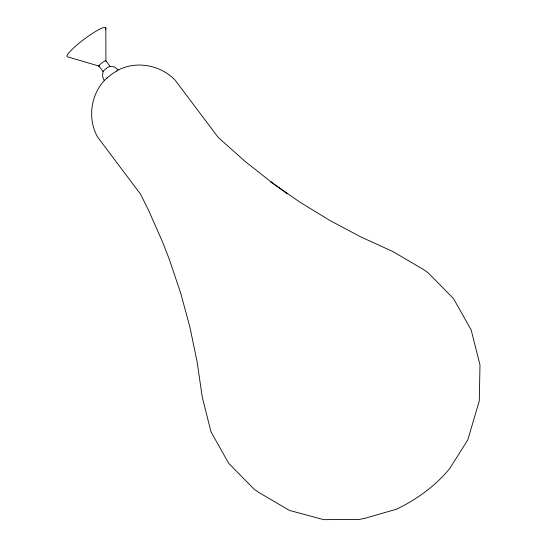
<?xml version="1.0" encoding="UTF-8"?>
<svg xmlns="http://www.w3.org/2000/svg" width="547" height="547" viewBox="0 0 547 547"><rect width="100%" height="100%" fill="white"/><g stroke="black" fill="none" stroke-linecap="round" stroke-linejoin="round"><path stroke-width="0.82" d="M105.824 27.931L105.927 60.82L110.166 66.46A4.376 0.67 -36.9 0 0 106.528 68.293A4.376 0.67 -36.9 0 0 103.123 71.623L102.446 76.04L104.101 80.19M107.048 77.838C90.966 92.47 86.87 118.179 97.639 137.099L140.613 194.267L148.517 210.192L162.856 242.697L169.283 259.251L180.626 292.898L189.918 327.154L197.125 361.909L202.233 397.033L211.019 431.891L228.673 463.275L253.993 489.052L258.608 492.327L289.384 510.399L323.687 519.65L359.174 519.452L365.232 518.221L396.561 509.175C416.616 499.52 435.46 485.88 449.641 468.649L467.774 439.932L479.302 400.835L479.979 364.876L471.193 330.019L453.538 298.635L428.219 272.85L423.597 269.582L392.821 251.511L360.829 236.919L329.738 220.4L299.667 202.007L270.71 181.809L287.428 193.816L285.042 192.127M116.388 71.007C135.294 60.211 160.36 64.614 175.245 80.279L218.226 137.447L244.871 161.208L272.919 183.368M110.015 66.358L114.385 66.925L118.193 69.879M99.034 66.084L67.849 56.929A24.123 3.692 -36.9 0 1 85.783 38.01A24.123 3.692 -36.9 0 1 105.325 29.49M98.884 65.982L103.123 71.623M99.41 66.009A4.376 0.67 -36.9 0 1 101.831 62.994A4.376 0.67 -36.9 0 1 105.838 61.107M106.706 78.406A8.622 1.32 -36.9 0 1 116.511 71.226"/></g></svg>
